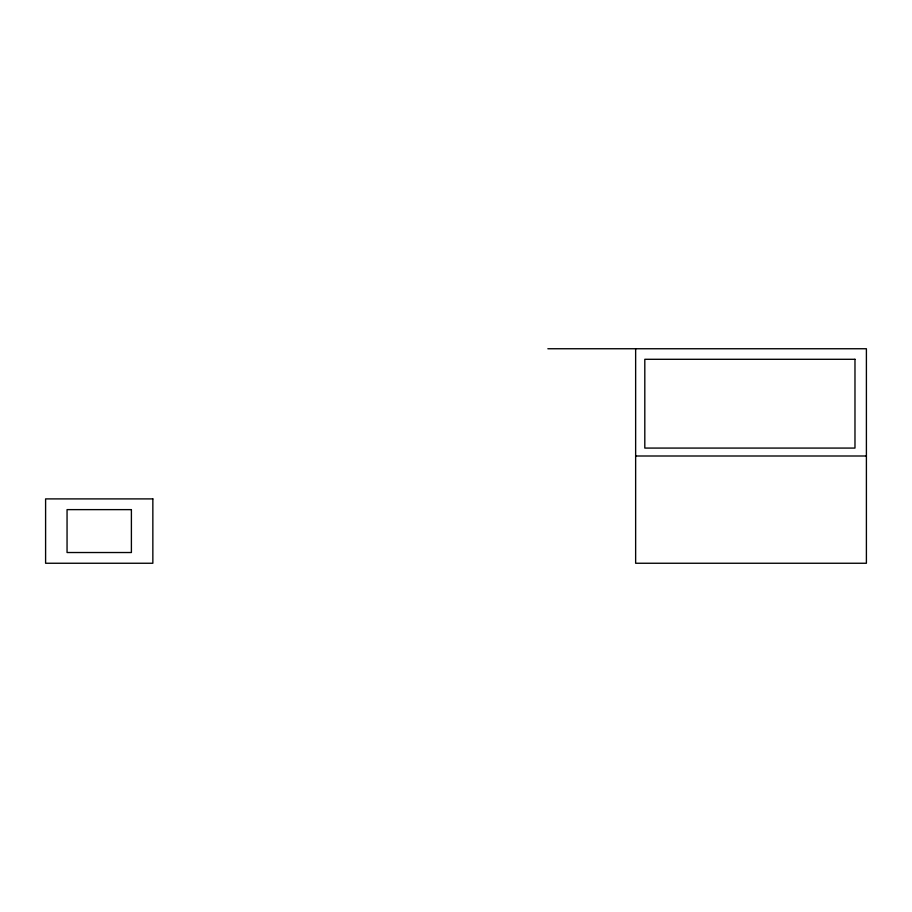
<?xml version="1.0" encoding="UTF-8"?>
<svg xmlns="http://www.w3.org/2000/svg" width="912" height="912" viewBox="0 0 912 912"><rect width="100%" height="100%" fill="white"/><g stroke="black" fill="none" stroke-linecap="round" stroke-linejoin="round"><path stroke-width="1.37" d="M547.861 348.749L866.4 348.749L866.4 563.251L635.641 563.251L635.641 348.749M635.641 456L866.4 456M854.977 359.294L644.807 359.294L644.807 448.077L854.977 448.077L854.977 359.294M152.851 498.898L45.6 498.898L45.6 563.251L152.851 563.251L152.851 498.898M131.396 509.626L67.055 509.626L67.055 552.524L131.396 552.524L131.396 509.626"/></g></svg>
